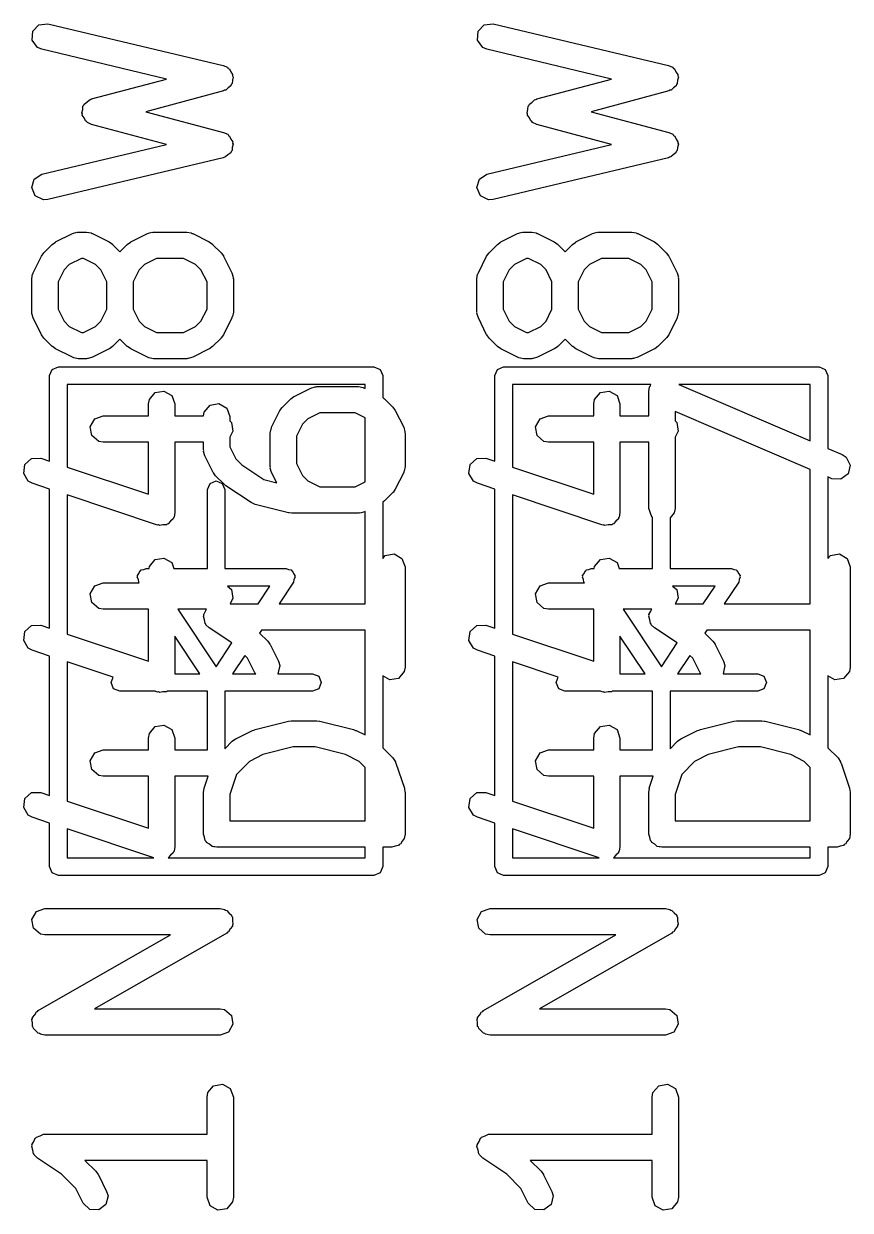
# Model space of a CAD drawing. Extents: x 43 to 269, y -130 to -26.
# Drawn here: x 153.59 to 158.3, y -89.34 to -82.57 of the extents above; entities that cross this region are included whole.
import ezdxf

# ---------------------------------------------------------------- set-up
doc = ezdxf.new("R2010")
doc.units = 0
doc.layers.add('BLACK', color=7, linetype='CONTINUOUS')

msp = doc.modelspace()

# ---------------------------------------------------------------- linework, layer by layer
at = {"layer": 'BLACK', "linetype": 'CONTINUOUS'}
for p, q in [((153.64, -82.6149), (153.675, -82.5776)), ((153.675, -82.5776), (153.726, -82.5717)), ((153.726, -82.5717), (154.726, -82.8098)), ((156.18, -82.6149), (156.215, -82.5776)), ((156.215, -82.5776), (156.266, -82.5717)), ((156.266, -82.5717), (157.266, -82.8098)), ((153.637, -82.6661), (153.64, -82.6149)), ((153.667, -82.7073), (153.637, -82.6661)), ((156.177, -82.6661), (156.18, -82.6149)), ((156.207, -82.7073), (156.177, -82.6661)), ((153.691, -82.7176), (153.667, -82.7073)), ((154.402, -82.8869), (153.691, -82.7176)), ((156.231, -82.7176), (156.207, -82.7073)), ((156.942, -82.8869), (156.231, -82.7176)), ((154.726, -82.8098), (154.75, -82.8201)), ((157.266, -82.8098), (157.29, -82.8201)), ((154.75, -82.8201), (154.755, -82.8265)), ((154.755, -82.8265), (154.762, -82.8298)), ((154.762, -82.8298), (154.769, -82.8465)), ((154.769, -82.8465), (154.78, -82.8613)), ((154.783, -82.8763), (154.779, -82.8941)), ((154.78, -82.8613), (154.78, -82.8692)), ((154.78, -82.8692), (154.783, -82.8763)), ((157.29, -82.8201), (157.295, -82.8265)), ((157.295, -82.8265), (157.302, -82.8298)), ((157.302, -82.8298), (157.309, -82.8465)), ((157.309, -82.8465), (157.32, -82.8613)), ((157.323, -82.8763), (157.319, -82.8941)), ((157.32, -82.8613), (157.32, -82.8692)), ((157.32, -82.8692), (157.323, -82.8763)), ((153.975, -83.0008), (154.402, -82.8869)), ((154.742, -82.9498), (154.734, -82.9507)), ((154.755, -82.9364), (154.742, -82.9498)), ((154.77, -82.9259), (154.755, -82.9364)), ((154.772, -82.9183), (154.77, -82.9259)), ((154.777, -82.9125), (154.772, -82.9183)), ((154.779, -82.8941), (154.777, -82.9125)), ((156.515, -83.0008), (156.942, -82.8869)), ((157.282, -82.9498), (157.274, -82.9507)), ((157.295, -82.9364), (157.282, -82.9498)), ((157.31, -82.9259), (157.295, -82.9364)), ((157.312, -82.9183), (157.31, -82.9259)), ((157.317, -82.9125), (157.312, -82.9183)), ((157.319, -82.8941), (157.317, -82.9125)), ((153.949, -83.019), (153.963, -83.0053)), ((153.963, -83.0053), (153.969, -83.0047)), ((153.969, -83.0047), (153.975, -83.0008)), ((154.728, -82.9552), (154.285, -83.0732)), ((154.734, -82.9507), (154.728, -82.9552)), ((156.489, -83.019), (156.503, -83.0053)), ((156.503, -83.0053), (156.509, -83.0047)), ((156.509, -83.0047), (156.515, -83.0008)), ((157.268, -82.9552), (156.825, -83.0732)), ((157.274, -82.9507), (157.268, -82.9552)), ((153.92, -83.0797), (153.925, -83.0609)), ((153.923, -83.0859), (153.92, -83.0797)), ((153.925, -83.0609), (153.926, -83.0416)), ((153.926, -83.0416), (153.931, -83.0368)), ((153.931, -83.0368), (153.933, -83.0301)), ((153.933, -83.0301), (153.949, -83.019)), ((154.285, -83.0732), (154.728, -83.1912)), ((156.46, -83.0797), (156.465, -83.0609)), ((156.463, -83.0859), (156.46, -83.0797)), ((156.465, -83.0609), (156.466, -83.0416)), ((156.466, -83.0416), (156.471, -83.0368)), ((156.471, -83.0368), (156.473, -83.0301)), ((156.473, -83.0301), (156.489, -83.019)), ((156.825, -83.0732), (157.268, -83.1912)), ((153.922, -83.0927), (153.923, -83.0859)), ((153.933, -83.1086), (153.922, -83.0927)), ((153.941, -83.1262), (153.933, -83.1086)), ((153.947, -83.1291), (153.941, -83.1262)), ((153.951, -83.1347), (153.947, -83.1291)), ((153.975, -83.1457), (153.951, -83.1347)), ((154.402, -83.2596), (153.975, -83.1457)), ((156.462, -83.0927), (156.463, -83.0859)), ((156.473, -83.1086), (156.462, -83.0927)), ((156.481, -83.1262), (156.473, -83.1086)), ((156.487, -83.1291), (156.481, -83.1262)), ((156.491, -83.1347), (156.487, -83.1291)), ((156.515, -83.1457), (156.491, -83.1347)), ((156.942, -83.2596), (156.515, -83.1457)), ((154.728, -83.1912), (154.752, -83.2022)), ((154.752, -83.2022), (154.756, -83.2087)), ((154.756, -83.2087), (154.763, -83.2122)), ((154.763, -83.2122), (154.77, -83.2291)), ((157.268, -83.1912), (157.292, -83.2022)), ((157.292, -83.2022), (157.296, -83.2087)), ((157.296, -83.2087), (157.303, -83.2122)), ((157.303, -83.2122), (157.31, -83.2291)), ((153.691, -83.4288), (154.402, -83.2596)), ((154.77, -83.2291), (154.781, -83.2442)), ((154.778, -83.2769), (154.777, -83.2953)), ((154.783, -83.2593), (154.778, -83.2769)), ((154.781, -83.2442), (154.78, -83.2521)), ((154.78, -83.2521), (154.783, -83.2593)), ((156.231, -83.4288), (156.942, -83.2596)), ((157.31, -83.2291), (157.321, -83.2442)), ((157.318, -83.2769), (157.317, -83.2953)), ((157.323, -83.2593), (157.318, -83.2769)), ((157.321, -83.2442), (157.32, -83.2521)), ((157.32, -83.2521), (157.323, -83.2593)), ((154.726, -83.3367), (153.726, -83.5748)), ((154.733, -83.3323), (154.726, -83.3367)), ((154.74, -83.3316), (154.733, -83.3323)), ((154.753, -83.3186), (154.74, -83.3316)), ((154.769, -83.3084), (154.753, -83.3186)), ((154.771, -83.3009), (154.769, -83.3084)), ((154.777, -83.2953), (154.771, -83.3009)), ((157.266, -83.3367), (156.266, -83.5748)), ((157.273, -83.3323), (157.266, -83.3367)), ((157.28, -83.3316), (157.273, -83.3323)), ((157.293, -83.3186), (157.28, -83.3316)), ((157.309, -83.3084), (157.293, -83.3186)), ((157.311, -83.3009), (157.309, -83.3084)), ((157.317, -83.2953), (157.311, -83.3009)), ((153.634, -83.5062), (153.648, -83.4571)), ((153.648, -83.4571), (153.691, -83.4288)), ((156.174, -83.5062), (156.188, -83.4571)), ((156.188, -83.4571), (156.231, -83.4288)), ((153.654, -83.5533), (153.634, -83.5062)), ((153.7, -83.5763), (153.654, -83.5533)), ((156.194, -83.5533), (156.174, -83.5062)), ((156.24, -83.5763), (156.194, -83.5533)), ((153.726, -83.5748), (153.7, -83.5763)), ((156.266, -83.5748), (156.24, -83.5763)), ((153.866, -83.7681), (153.891, -83.7606)), ((153.891, -83.7606), (153.895, -83.7617)), ((153.895, -83.7617), (153.899, -83.7601)), ((153.899, -83.7601), (153.947, -83.7601)), ((153.947, -83.7601), (153.972, -83.7647)), ((154.294, -83.7681), (154.319, -83.7606)), ((154.319, -83.7606), (154.323, -83.7617)), ((154.323, -83.7617), (154.328, -83.7601)), ((154.328, -83.7601), (154.518, -83.7601)), ((154.518, -83.7601), (154.544, -83.7647)), ((156.406, -83.7681), (156.431, -83.7606)), ((156.431, -83.7606), (156.435, -83.7617)), ((156.435, -83.7617), (156.439, -83.7601)), ((156.439, -83.7601), (156.487, -83.7601)), ((156.487, -83.7601), (156.512, -83.7647)), ((156.834, -83.7681), (156.859, -83.7606)), ((156.859, -83.7606), (156.863, -83.7617)), ((156.863, -83.7617), (156.868, -83.7601)), ((156.868, -83.7601), (157.058, -83.7601)), ((157.058, -83.7601), (157.084, -83.7647)), ((153.751, -83.8297), (153.769, -83.8169)), ((153.769, -83.8169), (153.77, -83.8157)), ((153.77, -83.8157), (153.866, -83.7681)), ((153.972, -83.7647), (153.976, -83.7675)), ((153.976, -83.7675), (153.98, -83.7681)), ((153.98, -83.7681), (154.075, -83.8157)), ((154.075, -83.8157), (154.094, -83.829)), ((154.094, -83.829), (154.095, -83.8297)), ((154.179, -83.8297), (154.198, -83.8169)), ((154.198, -83.8169), (154.199, -83.8157)), ((154.199, -83.8157), (154.294, -83.7681)), ((154.544, -83.7647), (154.547, -83.7675)), ((154.547, -83.7675), (154.552, -83.7681)), ((154.552, -83.7681), (154.647, -83.8157)), ((154.647, -83.8157), (154.665, -83.829)), ((154.665, -83.829), (154.666, -83.8297)), ((156.291, -83.8297), (156.309, -83.8169)), ((156.309, -83.8169), (156.31, -83.8157)), ((156.31, -83.8157), (156.406, -83.7681)), ((156.512, -83.7647), (156.516, -83.7675)), ((156.516, -83.7675), (156.52, -83.7681)), ((156.52, -83.7681), (156.615, -83.8157)), ((156.615, -83.8157), (156.634, -83.829)), ((156.634, -83.829), (156.635, -83.8297)), ((156.719, -83.8297), (156.738, -83.8169)), ((156.738, -83.8169), (156.739, -83.8157)), ((156.739, -83.8157), (156.834, -83.7681)), ((157.084, -83.7647), (157.087, -83.7675)), ((157.087, -83.7675), (157.092, -83.7681)), ((157.092, -83.7681), (157.187, -83.8157)), ((157.187, -83.8157), (157.205, -83.829)), ((157.205, -83.829), (157.206, -83.8297)), ((153.642, -83.9921), (153.689, -83.8968)), ((153.689, -83.8968), (153.703, -83.8788)), ((153.703, -83.8773), (153.751, -83.8297)), ((153.703, -83.8788), (153.703, -83.8773)), ((154.095, -83.8297), (154.137, -83.8719)), ((154.137, -83.8719), (154.179, -83.8297)), ((154.666, -83.8297), (154.714, -83.8773)), ((154.714, -83.8773), (154.727, -83.8957)), ((154.727, -83.8957), (154.728, -83.8968)), ((154.728, -83.8968), (154.776, -83.9921)), ((156.182, -83.9921), (156.229, -83.8968)), ((156.229, -83.8968), (156.243, -83.8788)), ((156.243, -83.8773), (156.291, -83.8297)), ((156.243, -83.8788), (156.243, -83.8773)), ((156.635, -83.8297), (156.677, -83.8719)), ((156.677, -83.8719), (156.719, -83.8297)), ((157.206, -83.8297), (157.254, -83.8773)), ((157.254, -83.8773), (157.267, -83.8957)), ((157.267, -83.8957), (157.268, -83.8968)), ((157.268, -83.8968), (157.316, -83.9921)), ((153.848, -83.9444), (153.818, -83.9748)), ((153.917, -83.9101), (153.848, -83.9444)), ((153.929, -83.9101), (153.917, -83.9101)), ((153.998, -83.9444), (153.929, -83.9101)), ((154.028, -83.9748), (153.998, -83.9444)), ((154.277, -83.9444), (154.246, -83.9748)), ((154.345, -83.9101), (154.277, -83.9444)), ((154.5, -83.9101), (154.345, -83.9101)), ((154.569, -83.9444), (154.5, -83.9101)), ((154.599, -83.9748), (154.569, -83.9444)), ((156.388, -83.9444), (156.358, -83.9748)), ((156.457, -83.9101), (156.388, -83.9444)), ((156.469, -83.9101), (156.457, -83.9101)), ((156.538, -83.9444), (156.469, -83.9101)), ((156.568, -83.9748), (156.538, -83.9444)), ((156.817, -83.9444), (156.786, -83.9748)), ((156.885, -83.9101), (156.817, -83.9444)), ((157.04, -83.9101), (156.885, -83.9101)), ((157.109, -83.9444), (157.04, -83.9101)), ((157.139, -83.9748), (157.109, -83.9444)), ((153.634, -84.0256), (153.638, -84)), ((153.634, -84.2161), (153.634, -84.0256)), ((153.638, -84), (153.641, -83.9965)), ((153.641, -83.9965), (153.642, -83.9921)), ((153.818, -83.9748), (153.784, -84.0433)), ((154.062, -84.0433), (154.028, -83.9748)), ((154.246, -83.9748), (154.212, -84.0433)), ((154.634, -84.0433), (154.599, -83.9748)), ((154.776, -83.9921), (154.783, -84.017)), ((154.783, -84.017), (154.782, -84.0214)), ((154.782, -84.0214), (154.784, -84.0256)), ((154.784, -84.0256), (154.784, -84.2161)), ((156.174, -84.0256), (156.178, -84)), ((156.174, -84.2161), (156.174, -84.0256)), ((156.178, -84), (156.181, -83.9965)), ((156.181, -83.9965), (156.182, -83.9921)), ((156.358, -83.9748), (156.324, -84.0433)), ((156.602, -84.0433), (156.568, -83.9748)), ((156.786, -83.9748), (156.752, -84.0433)), ((157.174, -84.0433), (157.139, -83.9748)), ((157.316, -83.9921), (157.323, -84.017)), ((157.323, -84.017), (157.322, -84.0214)), ((157.322, -84.0214), (157.324, -84.0256)), ((157.324, -84.0256), (157.324, -84.2161)), ((153.784, -84.0433), (153.784, -84.1984)), ((154.062, -84.1984), (154.062, -84.0433)), ((154.212, -84.0433), (154.212, -84.1984)), ((154.634, -84.1984), (154.634, -84.0433)), ((156.324, -84.0433), (156.324, -84.1984)), ((156.602, -84.1984), (156.602, -84.0433)), ((156.752, -84.0433), (156.752, -84.1984)), ((157.174, -84.1984), (157.174, -84.0433)), ((153.635, -84.2203), (153.634, -84.2161)), ((153.634, -84.2247), (153.635, -84.2203)), ((153.642, -84.2496), (153.634, -84.2247)), ((153.784, -84.1984), (153.818, -84.2669)), ((154.028, -84.2669), (154.062, -84.1984)), ((154.212, -84.1984), (154.246, -84.2669)), ((154.599, -84.2669), (154.634, -84.1984)), ((154.784, -84.2161), (154.779, -84.2417)), ((156.175, -84.2203), (156.174, -84.2161)), ((156.174, -84.2247), (156.175, -84.2203)), ((156.182, -84.2496), (156.174, -84.2247)), ((156.324, -84.1984), (156.358, -84.2669)), ((156.568, -84.2669), (156.602, -84.1984)), ((156.752, -84.1984), (156.786, -84.2669)), ((157.139, -84.2669), (157.174, -84.1984)), ((157.324, -84.2161), (157.319, -84.2417)), ((153.689, -84.3449), (153.642, -84.2496)), ((153.818, -84.2669), (153.848, -84.2973)), ((153.848, -84.2973), (153.917, -84.3316)), ((153.929, -84.3316), (153.998, -84.2973)), ((153.998, -84.2973), (154.028, -84.2669)), ((154.246, -84.2669), (154.277, -84.2973)), ((154.277, -84.2973), (154.345, -84.3316)), ((154.5, -84.3316), (154.569, -84.2973)), ((154.569, -84.2973), (154.599, -84.2669)), ((154.776, -84.2496), (154.728, -84.3449)), ((154.779, -84.2417), (154.776, -84.2452)), ((154.776, -84.2452), (154.776, -84.2496)), ((156.229, -84.3449), (156.182, -84.2496)), ((156.358, -84.2669), (156.388, -84.2973)), ((156.388, -84.2973), (156.457, -84.3316)), ((156.469, -84.3316), (156.538, -84.2973)), ((156.538, -84.2973), (156.568, -84.2669)), ((156.786, -84.2669), (156.817, -84.2973)), ((156.817, -84.2973), (156.885, -84.3316)), ((157.04, -84.3316), (157.109, -84.2973)), ((157.109, -84.2973), (157.139, -84.2669)), ((157.316, -84.2496), (157.268, -84.3449)), ((157.319, -84.2417), (157.316, -84.2452)), ((157.316, -84.2452), (157.316, -84.2496)), ((153.69, -84.346), (153.689, -84.3449)), ((153.703, -84.3644), (153.69, -84.346)), ((153.751, -84.412), (153.703, -84.3644)), ((153.917, -84.3316), (153.929, -84.3316)), ((154.137, -84.3698), (154.095, -84.412)), ((154.179, -84.412), (154.137, -84.3698)), ((154.345, -84.3316), (154.5, -84.3316)), ((154.714, -84.3644), (154.666, -84.412)), ((154.715, -84.3629), (154.714, -84.3644)), ((154.728, -84.3449), (154.715, -84.3629)), ((156.23, -84.346), (156.229, -84.3449)), ((156.243, -84.3644), (156.23, -84.346)), ((156.291, -84.412), (156.243, -84.3644)), ((156.457, -84.3316), (156.469, -84.3316)), ((156.677, -84.3698), (156.635, -84.412)), ((156.719, -84.412), (156.677, -84.3698)), ((156.885, -84.3316), (157.04, -84.3316)), ((157.254, -84.3644), (157.206, -84.412)), ((157.255, -84.3629), (157.254, -84.3644)), ((157.268, -84.3449), (157.255, -84.3629)), ((153.752, -84.4127), (153.751, -84.412)), ((153.77, -84.426), (153.752, -84.4127)), ((153.866, -84.4737), (153.77, -84.426)), ((154.075, -84.426), (153.98, -84.4737)), ((154.077, -84.4248), (154.075, -84.426)), ((154.095, -84.412), (154.077, -84.4248)), ((154.181, -84.4127), (154.179, -84.412)), ((154.199, -84.426), (154.181, -84.4127)), ((154.294, -84.4737), (154.199, -84.426)), ((154.647, -84.426), (154.552, -84.4737)), ((154.648, -84.4248), (154.647, -84.426)), ((154.666, -84.412), (154.648, -84.4248)), ((156.292, -84.4127), (156.291, -84.412)), ((156.31, -84.426), (156.292, -84.4127)), ((156.406, -84.4737), (156.31, -84.426)), ((156.615, -84.426), (156.52, -84.4737)), ((156.617, -84.4248), (156.615, -84.426)), ((156.635, -84.412), (156.617, -84.4248)), ((156.721, -84.4127), (156.719, -84.412)), ((156.739, -84.426), (156.721, -84.4127)), ((156.834, -84.4737), (156.739, -84.426)), ((157.187, -84.426), (157.092, -84.4737)), ((157.188, -84.4248), (157.187, -84.426)), ((157.206, -84.412), (157.188, -84.4248)), ((153.87, -84.4742), (153.866, -84.4737)), ((153.873, -84.477), (153.87, -84.4742)), ((153.899, -84.4816), (153.873, -84.477)), ((153.947, -84.4816), (153.899, -84.4816)), ((153.951, -84.48), (153.947, -84.4816)), ((153.955, -84.4811), (153.951, -84.48)), ((153.98, -84.4737), (153.955, -84.4811)), ((154.299, -84.4742), (154.294, -84.4737)), ((154.302, -84.477), (154.299, -84.4742)), ((154.328, -84.4816), (154.302, -84.477)), ((154.518, -84.4816), (154.328, -84.4816)), ((154.522, -84.48), (154.518, -84.4816)), ((154.527, -84.4811), (154.522, -84.48)), ((154.552, -84.4737), (154.527, -84.4811)), ((156.41, -84.4742), (156.406, -84.4737)), ((156.413, -84.477), (156.41, -84.4742)), ((156.439, -84.4816), (156.413, -84.477)), ((156.487, -84.4816), (156.439, -84.4816)), ((156.491, -84.48), (156.487, -84.4816)), ((156.495, -84.4811), (156.491, -84.48)), ((156.52, -84.4737), (156.495, -84.4811)), ((156.839, -84.4742), (156.834, -84.4737)), ((156.842, -84.477), (156.839, -84.4742)), ((156.868, -84.4816), (156.842, -84.477)), ((157.058, -84.4816), (156.868, -84.4816)), ((157.062, -84.48), (157.058, -84.4816)), ((157.067, -84.4811), (157.062, -84.48)), ((157.092, -84.4737), (157.067, -84.4811)), ((153.736, -84.578), (153.751, -84.5426)), ((153.751, -84.5426), (153.786, -84.528)), ((153.786, -84.528), (155.586, -84.528)), ((155.586, -84.528), (155.621, -84.5426)), ((155.621, -84.5426), (155.636, -84.578)), ((156.276, -84.578), (156.291, -84.5426)), ((156.291, -84.5426), (156.326, -84.528)), ((156.326, -84.528), (158.126, -84.528)), ((158.126, -84.528), (158.161, -84.5426)), ((158.161, -84.5426), (158.176, -84.578)), ((153.736, -85.0668), (153.736, -84.578)), ((153.836, -84.628), (153.836, -85.1001)), ((155.536, -84.628), (153.836, -84.628)), ((155.256, -84.6426), (155.26, -84.6411)), ((155.26, -84.6411), (155.498, -84.6411)), ((155.498, -84.6411), (155.524, -84.6456)), ((155.536, -84.6512), (155.536, -84.628)), ((155.636, -84.578), (155.636, -84.7034)), ((156.276, -85.0668), (156.276, -84.578)), ((156.376, -84.628), (156.376, -85.1001)), ((157.166, -84.628), (156.376, -84.628)), ((157.158, -84.6428), (157.164, -84.636)), ((157.164, -84.636), (157.166, -84.628)), ((157.325, -84.628), (158.076, -84.95)), ((158.076, -84.628), (157.325, -84.628)), ((158.076, -84.95), (158.076, -84.628)), ((158.176, -84.578), (158.176, -84.9929)), ((154.305, -84.7143), (154.338, -84.675)), ((154.338, -84.675), (154.388, -84.666)), ((154.388, -84.666), (154.433, -84.6917)), ((154.433, -84.6917), (154.45, -84.7399)), ((155.112, -84.7107), (155.13, -84.6978)), ((155.13, -84.6978), (155.131, -84.6966)), ((155.131, -84.6966), (155.227, -84.649)), ((155.227, -84.649), (155.251, -84.6416)), ((155.251, -84.6416), (155.256, -84.6426)), ((155.524, -84.6456), (155.527, -84.6485)), ((155.527, -84.6485), (155.532, -84.649)), ((155.532, -84.649), (155.536, -84.6512)), ((155.636, -84.7034), (155.645, -84.71)), ((156.845, -84.7143), (156.878, -84.675)), ((156.878, -84.675), (156.928, -84.666)), ((156.928, -84.666), (156.973, -84.6917)), ((156.973, -84.6917), (156.99, -84.7399)), ((157.154, -84.6685), (157.158, -84.6428)), ((157.154, -84.8078), (157.154, -84.6685)), ((154.3, -84.7399), (154.305, -84.7143)), ((154.3, -84.8078), (154.3, -84.7399)), ((154.45, -84.7399), (154.45, -84.8078)), ((154.618, -84.7857), (154.651, -84.7464)), ((154.651, -84.7464), (154.702, -84.7375)), ((154.702, -84.7375), (154.746, -84.7631)), ((154.746, -84.7631), (154.764, -84.8113)), ((155.05, -84.7778), (155.063, -84.7598)), ((155.063, -84.7598), (155.064, -84.7583)), ((155.064, -84.7583), (155.112, -84.7107)), ((155.645, -84.71), (155.646, -84.7107)), ((155.646, -84.7107), (155.694, -84.7583)), ((155.694, -84.7583), (155.707, -84.7767)), ((155.707, -84.7767), (155.708, -84.7778)), ((156.84, -84.7399), (156.845, -84.7143)), ((156.84, -84.8078), (156.84, -84.7399)), ((156.99, -84.7399), (156.99, -84.8078)), ((153.968, -84.8697), (153.994, -84.8253)), ((153.994, -84.8253), (154.042, -84.8078)), ((154.042, -84.8078), (154.3, -84.8078)), ((154.45, -84.8078), (154.614, -84.8078)), ((154.614, -84.8078), (154.618, -84.7857)), ((154.764, -84.8113), (154.764, -84.8369)), ((154.764, -84.8369), (154.774, -84.8453)), ((155.002, -84.873), (155.05, -84.7778)), ((155.209, -84.8254), (155.179, -84.8558)), ((155.278, -84.7911), (155.209, -84.8254)), ((155.48, -84.7911), (155.278, -84.7911)), ((155.536, -84.8189), (155.48, -84.7911)), ((155.536, -85.1847), (155.536, -84.8189)), ((155.708, -84.7778), (155.756, -84.873)), ((156.508, -84.8697), (156.534, -84.8253)), ((156.534, -84.8253), (156.582, -84.8078)), ((156.582, -84.8078), (156.84, -84.8078)), ((156.99, -84.8078), (157.154, -84.8078)), ((158.076, -85.1132), (157.304, -84.7822)), ((157.304, -84.7822), (157.304, -84.8369)), ((157.304, -84.8369), (157.314, -84.8453)), ((153.977, -84.9203), (153.968, -84.8697)), ((154.782, -84.8958), (154.764, -84.9285)), ((154.774, -84.8453), (154.782, -84.8958)), ((154.995, -84.9066), (154.999, -84.8809)), ((154.995, -85.097), (154.995, -84.9066)), ((154.999, -84.8809), (155.002, -84.8775)), ((155.002, -84.8775), (155.002, -84.873)), ((155.179, -84.8558), (155.145, -84.9243)), ((155.756, -84.873), (155.763, -84.898)), ((155.763, -84.898), (155.762, -84.9024)), ((155.762, -84.9024), (155.764, -84.9066)), ((155.764, -84.9066), (155.764, -85.097)), ((156.517, -84.9203), (156.508, -84.8697)), ((157.322, -84.8958), (157.304, -84.9285)), ((157.314, -84.8453), (157.322, -84.8958)), ((154.016, -84.9532), (153.977, -84.9203)), ((154.042, -84.9578), (154.016, -84.9532)), ((154.3, -84.9578), (154.042, -84.9578)), ((154.3, -85.2549), (154.3, -84.9578)), ((154.45, -84.9578), (154.45, -85.359)), ((154.614, -84.9578), (154.45, -84.9578)), ((154.614, -85.0018), (154.614, -84.9578)), ((154.764, -84.9285), (154.764, -84.9841)), ((155.145, -84.9243), (155.145, -85.0793)), ((156.556, -84.9532), (156.517, -84.9203)), ((156.582, -84.9578), (156.556, -84.9532)), ((156.84, -84.9578), (156.582, -84.9578)), ((156.84, -85.2549), (156.84, -84.9578)), ((156.99, -84.9578), (156.99, -85.359)), ((157.154, -84.9578), (156.99, -84.9578)), ((157.154, -85.3351), (157.154, -84.9578)), ((157.304, -84.9285), (157.304, -85.3351)), ((154.615, -85.006), (154.614, -85.0018)), ((154.614, -85.0104), (154.615, -85.006)), ((154.622, -85.0353), (154.614, -85.0104)), ((154.669, -85.1306), (154.622, -85.0353)), ((154.764, -84.9841), (154.798, -85.0526)), ((158.176, -84.9929), (158.258, -85.0281)), ((158.258, -85.0281), (158.28, -85.0424)), ((158.28, -85.0424), (158.303, -85.0882)), ((153.588, -85.1359), (153.595, -85.0851)), ((153.595, -85.0851), (153.633, -85.0511)), ((153.633, -85.0511), (153.685, -85.0497)), ((153.685, -85.0497), (153.736, -85.0668)), ((153.836, -85.1001), (154.3, -85.2549)), ((154.798, -85.0526), (154.832, -85.0864)), ((154.832, -85.0864), (154.958, -85.1703)), ((154.996, -85.1013), (154.995, -85.097)), ((154.995, -85.1056), (154.996, -85.1013)), ((155.002, -85.1306), (154.995, -85.1056)), ((155.145, -85.0793), (155.179, -85.1479)), ((155.764, -85.097), (155.759, -85.1227)), ((156.128, -85.1359), (156.135, -85.0851)), ((156.135, -85.0851), (156.173, -85.0511)), ((156.173, -85.0511), (156.225, -85.0497)), ((156.225, -85.0497), (156.276, -85.0668)), ((156.376, -85.1001), (156.84, -85.2549)), ((158.076, -85.8792), (158.076, -85.1132)), ((158.303, -85.0882), (158.291, -85.1381)), ((153.614, -85.1796), (153.588, -85.1359)), ((153.637, -85.192), (153.614, -85.1796)), ((154.651, -85.1926), (154.686, -85.178)), ((154.67, -85.1317), (154.669, -85.1306)), ((154.683, -85.1501), (154.67, -85.1317)), ((154.731, -85.1977), (154.683, -85.1501)), ((154.686, -85.178), (154.721, -85.1926)), ((154.958, -85.1703), (155.032, -85.1888)), ((155.032, -85.1888), (155.002, -85.1306)), ((155.179, -85.1479), (155.209, -85.1783)), ((155.209, -85.1783), (155.278, -85.2125)), ((155.756, -85.1306), (155.708, -85.2258)), ((155.759, -85.1227), (155.756, -85.1261)), ((155.756, -85.1261), (155.756, -85.1306)), ((156.154, -85.1796), (156.128, -85.1359)), ((156.177, -85.192), (156.154, -85.1796)), ((158.199, -85.166), (158.176, -85.1561)), ((158.176, -85.1561), (158.176, -85.6215)), ((158.25, -85.1688), (158.199, -85.166)), ((158.291, -85.1381), (158.25, -85.1688)), ((153.736, -85.2249), (153.637, -85.192)), ((153.736, -86.0192), (153.736, -85.2249)), ((154.636, -85.228), (154.651, -85.1926)), ((154.636, -85.678), (154.636, -85.228)), ((154.721, -85.1926), (154.736, -85.228)), ((154.734, -85.1992), (154.731, -85.1977)), ((154.742, -85.2071), (154.734, -85.1992)), ((154.736, -85.228), (154.736, -85.678)), ((154.885, -85.3023), (154.742, -85.2071)), ((155.278, -85.2125), (155.48, -85.2125)), ((155.48, -85.2125), (155.536, -85.1847)), ((155.694, -85.2453), (155.646, -85.2929)), ((155.695, -85.2438), (155.694, -85.2453)), ((155.708, -85.2258), (155.695, -85.2438)), ((156.276, -85.2249), (156.177, -85.192)), ((156.276, -86.0192), (156.276, -85.2249)), ((154.352, -85.4301), (153.836, -85.2582)), ((153.836, -85.2582), (153.836, -86.0525)), ((154.886, -85.3024), (154.885, -85.3023)), ((154.909, -85.3127), (154.886, -85.3024)), ((155.099, -85.3603), (154.909, -85.3127)), ((155.646, -85.2929), (155.636, -85.3002)), ((155.636, -85.3002), (155.636, -85.6215)), ((156.892, -85.4301), (156.376, -85.2582)), ((156.376, -85.2582), (156.376, -86.0525)), ((154.446, -85.3846), (154.442, -85.389)), ((154.45, -85.359), (154.446, -85.3846)), ((155.102, -85.3599), (155.099, -85.3603)), ((155.117, -85.3625), (155.102, -85.3599)), ((155.498, -85.3625), (155.117, -85.3625)), ((155.502, -85.361), (155.498, -85.3625)), ((155.507, -85.362), (155.502, -85.361)), ((155.532, -85.3546), (155.507, -85.362)), ((155.536, -85.3524), (155.532, -85.3546)), ((155.536, -85.8792), (155.536, -85.3524)), ((156.986, -85.3846), (156.982, -85.389)), ((156.99, -85.359), (156.986, -85.3846)), ((157.171, -85.3834), (157.154, -85.3351)), ((157.176, -85.3861), (157.171, -85.3834)), ((157.299, -85.3608), (157.276, -85.3883)), ((157.304, -85.3351), (157.299, -85.3608)), ((154.357, -85.4299), (154.352, -85.4301)), ((154.362, -85.4328), (154.357, -85.4299)), ((154.382, -85.4293), (154.362, -85.4328)), ((154.403, -85.4287), (154.382, -85.4293)), ((154.407, -85.4249), (154.403, -85.4287)), ((154.413, -85.4239), (154.407, -85.4249)), ((154.426, -85.4082), (154.413, -85.4239)), ((154.441, -85.3947), (154.426, -85.4082)), ((154.442, -85.389), (154.441, -85.3947)), ((156.897, -85.4299), (156.892, -85.4301)), ((156.902, -85.4328), (156.897, -85.4299)), ((156.922, -85.4293), (156.902, -85.4328)), ((156.943, -85.4287), (156.922, -85.4293)), ((156.947, -85.4249), (156.943, -85.4287)), ((156.953, -85.4239), (156.947, -85.4249)), ((156.966, -85.4082), (156.953, -85.4239)), ((156.981, -85.3947), (156.966, -85.4082)), ((156.982, -85.389), (156.981, -85.3947)), ((157.176, -85.678), (157.176, -85.3861)), ((157.276, -85.3883), (157.276, -85.678)), ((154.305, -85.6666), (154.338, -85.6273)), ((154.338, -85.6273), (154.388, -85.6184)), ((154.388, -85.6184), (154.433, -85.6441)), ((154.433, -85.6441), (154.445, -85.678)), ((155.636, -85.6215), (155.651, -85.6035)), ((155.651, -85.6035), (155.702, -85.5946)), ((155.702, -85.5946), (155.746, -85.6203)), ((155.746, -85.6203), (155.764, -85.6685)), ((156.845, -85.6666), (156.878, -85.6273)), ((156.878, -85.6273), (156.928, -85.6184)), ((156.928, -85.6184), (156.973, -85.6441)), ((156.973, -85.6441), (156.985, -85.678)), ((158.176, -85.6215), (158.191, -85.6035)), ((158.191, -85.6035), (158.242, -85.5946)), ((158.242, -85.5946), (158.286, -85.6203)), ((158.286, -85.6203), (158.304, -85.6685)), ((154.236, -85.728), (154.238, -85.7232)), ((154.237, -85.7182), (154.245, -85.7061)), ((154.238, -85.7232), (154.237, -85.7182)), ((154.245, -85.7061), (154.251, -85.6926)), ((154.251, -85.6926), (154.255, -85.6907)), ((154.255, -85.6907), (154.258, -85.6864)), ((154.258, -85.6864), (154.273, -85.6836)), ((154.273, -85.6836), (154.286, -85.678)), ((154.286, -85.678), (154.303, -85.678)), ((154.303, -85.678), (154.305, -85.6666)), ((154.445, -85.678), (154.636, -85.678)), ((154.736, -85.678), (155.086, -85.678)), ((155.086, -85.678), (155.099, -85.6836)), ((155.099, -85.6836), (155.114, -85.6864)), ((155.114, -85.6864), (155.117, -85.6907)), ((155.117, -85.6907), (155.121, -85.6926)), ((155.121, -85.6926), (155.127, -85.7061)), ((155.127, -85.7061), (155.135, -85.7182)), ((155.135, -85.7182), (155.134, -85.7232)), ((155.134, -85.7232), (155.136, -85.728)), ((155.764, -85.6685), (155.764, -86.2399)), ((156.776, -85.728), (156.778, -85.7232)), ((156.777, -85.7182), (156.785, -85.7061)), ((156.778, -85.7232), (156.777, -85.7182)), ((156.785, -85.7061), (156.791, -85.6926)), ((156.791, -85.6926), (156.795, -85.6907)), ((156.795, -85.6907), (156.798, -85.6864)), ((156.798, -85.6864), (156.813, -85.6836)), ((156.813, -85.6836), (156.826, -85.678)), ((156.826, -85.678), (156.843, -85.678)), ((156.843, -85.678), (156.845, -85.6666)), ((156.985, -85.678), (157.176, -85.678)), ((157.276, -85.678), (157.626, -85.678)), ((157.626, -85.678), (157.639, -85.6836)), ((157.639, -85.6836), (157.654, -85.6864)), ((157.654, -85.6864), (157.657, -85.6907)), ((157.657, -85.6907), (157.661, -85.6926)), ((157.661, -85.6926), (157.667, -85.7061)), ((157.667, -85.7061), (157.675, -85.7182)), ((157.675, -85.7182), (157.674, -85.7232)), ((157.674, -85.7232), (157.676, -85.728)), ((158.304, -85.6685), (158.304, -86.2399)), ((153.968, -85.8221), (153.994, -85.7777)), ((153.994, -85.7777), (154.042, -85.7601)), ((154.042, -85.7601), (154.247, -85.7601)), ((154.242, -85.7414), (154.236, -85.728)), ((154.244, -85.7557), (154.242, -85.7414)), ((154.247, -85.7601), (154.244, -85.7557)), ((154.75, -85.778), (154.774, -85.7976)), ((154.993, -85.778), (154.75, -85.778)), ((154.925, -85.8792), (154.993, -85.778)), ((155.128, -85.7557), (155.045, -85.8792)), ((155.13, -85.7415), (155.128, -85.7557)), ((155.136, -85.728), (155.13, -85.7415)), ((156.508, -85.8221), (156.534, -85.7777)), ((156.534, -85.7777), (156.582, -85.7601)), ((156.582, -85.7601), (156.787, -85.7601)), ((156.782, -85.7414), (156.776, -85.728)), ((156.784, -85.7557), (156.782, -85.7414)), ((156.787, -85.7601), (156.784, -85.7557)), ((157.29, -85.778), (157.314, -85.7976)), ((157.533, -85.778), (157.29, -85.778)), ((157.465, -85.8792), (157.533, -85.778)), ((157.668, -85.7557), (157.585, -85.8792)), ((157.67, -85.7415), (157.668, -85.7557)), ((157.676, -85.728), (157.67, -85.7415)), ((153.977, -85.8726), (153.968, -85.8221)), ((154.782, -85.8482), (154.765, -85.8792)), ((154.774, -85.7976), (154.782, -85.8482)), ((156.517, -85.8726), (156.508, -85.8221)), ((157.322, -85.8482), (157.305, -85.8792)), ((157.314, -85.7976), (157.322, -85.8482)), ((154.016, -85.9056), (153.977, -85.8726)), ((154.042, -85.9101), (154.016, -85.9056)), ((154.3, -85.9101), (154.042, -85.9101)), ((154.3, -86.2073), (154.3, -85.9101)), ((154.468, -85.9101), (154.686, -86.2379)), ((154.631, -85.9101), (154.468, -85.9101)), ((154.615, -85.9412), (154.626, -85.9223)), ((154.626, -85.9223), (154.631, -85.9101)), ((154.765, -85.8792), (154.925, -85.8792)), ((155.045, -85.8792), (155.536, -85.8792)), ((156.556, -85.9056), (156.517, -85.8726)), ((156.582, -85.9101), (156.556, -85.9056)), ((156.84, -85.9101), (156.582, -85.9101)), ((156.84, -86.2073), (156.84, -85.9101)), ((157.008, -85.9101), (157.226, -86.2379)), ((157.171, -85.9101), (157.008, -85.9101)), ((157.155, -85.9412), (157.166, -85.9223)), ((157.166, -85.9223), (157.171, -85.9101)), ((157.305, -85.8792), (157.465, -85.8792)), ((157.585, -85.8792), (158.076, -85.8792)), ((154.614, -85.9494), (154.616, -85.9454)), ((154.62, -85.9703), (154.614, -85.9494)), ((154.616, -85.9454), (154.615, -85.9412)), ((154.624, -85.9917), (154.62, -85.9703)), ((154.627, -85.9945), (154.624, -85.9917)), ((154.628, -85.9986), (154.627, -85.9945)), ((157.154, -85.9494), (157.156, -85.9454)), ((157.16, -85.9703), (157.154, -85.9494)), ((157.156, -85.9454), (157.155, -85.9412)), ((157.164, -85.9917), (157.16, -85.9703)), ((157.167, -85.9945), (157.164, -85.9917)), ((157.168, -85.9986), (157.167, -85.9945)), ((153.588, -86.0883), (153.595, -86.0375)), ((153.595, -86.0375), (153.633, -86.0035)), ((153.633, -86.0035), (153.685, -86.0021)), ((153.685, -86.0021), (153.736, -86.0192)), ((153.836, -86.0525), (154.3, -86.2073)), ((154.647, -86.0166), (154.628, -85.9986)), ((154.776, -86.1027), (154.647, -86.0166)), ((154.945, -86.0292), (154.934, -86.046)), ((154.934, -86.046), (154.98, -86.0916)), ((155.536, -86.0292), (154.945, -86.0292)), ((155.536, -86.6274), (155.536, -86.0292)), ((156.128, -86.0883), (156.135, -86.0375)), ((156.135, -86.0375), (156.173, -86.0035)), ((156.173, -86.0035), (156.225, -86.0021)), ((156.225, -86.0021), (156.276, -86.0192)), ((156.376, -86.0525), (156.84, -86.2073)), ((157.187, -86.0166), (157.168, -85.9986)), ((157.316, -86.1027), (157.187, -86.0166)), ((157.485, -86.0292), (157.474, -86.046)), ((157.474, -86.046), (157.52, -86.0916)), ((158.076, -86.0292), (157.485, -86.0292)), ((158.076, -86.6274), (158.076, -86.0292)), ((153.614, -86.132), (153.588, -86.0883)), ((154.593, -86.278), (154.45, -86.0646)), ((154.45, -86.0646), (154.45, -86.278)), ((154.686, -86.2379), (154.776, -86.1027)), ((154.98, -86.0916), (154.993, -86.11)), ((154.993, -86.11), (154.994, -86.1111)), ((154.994, -86.1111), (155.041, -86.2064)), ((156.154, -86.132), (156.128, -86.0883)), ((157.133, -86.278), (156.99, -86.0646)), ((156.99, -86.0646), (156.99, -86.278)), ((157.226, -86.2379), (157.316, -86.1027)), ((157.52, -86.0916), (157.533, -86.11)), ((157.533, -86.11), (157.534, -86.1111)), ((157.534, -86.1111), (157.581, -86.2064)), ((153.637, -86.1444), (153.614, -86.132)), ((153.736, -86.1773), (153.637, -86.1444)), ((153.736, -86.9716), (153.736, -86.1773)), ((154.849, -86.1733), (154.779, -86.278)), ((154.865, -86.1891), (154.849, -86.1733)), ((154.907, -86.2734), (154.865, -86.1891)), ((156.177, -86.1444), (156.154, -86.132)), ((156.276, -86.1773), (156.177, -86.1444)), ((156.276, -86.9716), (156.276, -86.1773)), ((157.389, -86.1733), (157.319, -86.278)), ((157.405, -86.1891), (157.389, -86.1733)), ((157.447, -86.2734), (157.405, -86.1891)), ((154.098, -86.2981), (153.836, -86.2106)), ((153.836, -86.2106), (153.836, -87.0049)), ((155.049, -86.2313), (155.038, -86.278)), ((155.041, -86.2064), (155.049, -86.2313)), ((155.764, -86.2399), (155.759, -86.2656)), ((156.638, -86.2981), (156.376, -86.2106)), ((156.376, -86.2106), (156.376, -87.0049)), ((157.589, -86.2313), (157.578, -86.278)), ((157.581, -86.2064), (157.589, -86.2313)), ((158.304, -86.2399), (158.299, -86.2656)), ((154.086, -86.328), (154.098, -86.2981)), ((154.101, -86.3634), (154.086, -86.328)), ((154.45, -86.278), (154.593, -86.278)), ((154.779, -86.278), (154.912, -86.278)), ((154.912, -86.278), (154.907, -86.2734)), ((155.038, -86.278), (155.236, -86.278)), ((155.236, -86.278), (155.271, -86.2926)), ((155.271, -86.2926), (155.286, -86.328)), ((155.286, -86.328), (155.271, -86.3634)), ((155.676, -86.3138), (155.636, -86.2909)), ((155.636, -86.2909), (155.636, -86.7003)), ((155.726, -86.3049), (155.676, -86.3138)), ((155.759, -86.2656), (155.726, -86.3049)), ((156.626, -86.328), (156.638, -86.2981)), ((156.641, -86.3634), (156.626, -86.328)), ((156.99, -86.278), (157.133, -86.278)), ((157.319, -86.278), (157.452, -86.278)), ((157.452, -86.278), (157.447, -86.2734)), ((157.578, -86.278), (157.776, -86.278)), ((157.776, -86.278), (157.811, -86.2926)), ((157.811, -86.2926), (157.826, -86.328)), ((157.826, -86.328), (157.811, -86.3634)), ((158.216, -86.3138), (158.176, -86.2909)), ((158.176, -86.2909), (158.176, -86.7003)), ((158.266, -86.3049), (158.216, -86.3138)), ((158.299, -86.2656), (158.266, -86.3049)), ((154.136, -86.378), (154.101, -86.3634)), ((154.338, -86.378), (154.136, -86.378)), ((154.352, -86.3825), (154.338, -86.378)), ((154.357, -86.3823), (154.352, -86.3825)), ((154.362, -86.3852), (154.357, -86.3823)), ((154.382, -86.3816), (154.362, -86.3852)), ((154.403, -86.3811), (154.382, -86.3816)), ((154.406, -86.378), (154.403, -86.3811)), ((154.636, -86.378), (154.406, -86.378)), ((154.636, -86.7125), (154.636, -86.378)), ((155.236, -86.378), (154.736, -86.378)), ((154.736, -86.378), (154.736, -86.7055)), ((155.271, -86.3634), (155.236, -86.378)), ((156.676, -86.378), (156.641, -86.3634)), ((156.878, -86.378), (156.676, -86.378)), ((156.892, -86.3825), (156.878, -86.378)), ((156.897, -86.3823), (156.892, -86.3825)), ((156.902, -86.3852), (156.897, -86.3823)), ((156.922, -86.3816), (156.902, -86.3852)), ((156.943, -86.3811), (156.922, -86.3816)), ((156.946, -86.378), (156.943, -86.3811)), ((157.176, -86.378), (156.946, -86.378)), ((157.176, -86.7125), (157.176, -86.378)), ((157.776, -86.378), (157.276, -86.378)), ((157.276, -86.378), (157.276, -86.7055)), ((157.811, -86.3634), (157.776, -86.378)), ((154.305, -86.619), (154.338, -86.5797)), ((154.338, -86.5797), (154.388, -86.5708)), ((154.388, -86.5708), (154.433, -86.5965)), ((154.433, -86.5965), (154.45, -86.6447)), ((154.798, -86.649), (154.893, -86.6014)), ((154.893, -86.6014), (154.906, -86.5977)), ((154.906, -86.5977), (154.909, -86.5957)), ((154.909, -86.5957), (155.099, -86.5481)), ((155.099, -86.5481), (155.114, -86.547)), ((155.114, -86.547), (155.117, -86.5459)), ((155.117, -86.5459), (155.26, -86.5459)), ((155.26, -86.5459), (155.275, -86.5485)), ((155.275, -86.5485), (155.278, -86.5481)), ((155.278, -86.5481), (155.469, -86.5957)), ((155.469, -86.5957), (155.481, -86.601)), ((155.481, -86.601), (155.484, -86.6014)), ((155.484, -86.6014), (155.536, -86.6274)), ((156.845, -86.619), (156.878, -86.5797)), ((156.878, -86.5797), (156.928, -86.5708)), ((156.928, -86.5708), (156.973, -86.5965)), ((156.973, -86.5965), (156.99, -86.6447)), ((157.338, -86.649), (157.433, -86.6014)), ((157.433, -86.6014), (157.446, -86.5977)), ((157.446, -86.5977), (157.449, -86.5957)), ((157.449, -86.5957), (157.639, -86.5481)), ((157.639, -86.5481), (157.654, -86.547)), ((157.654, -86.547), (157.657, -86.5459)), ((157.657, -86.5459), (157.8, -86.5459)), ((157.8, -86.5459), (157.815, -86.5485)), ((157.815, -86.5485), (157.818, -86.5481)), ((157.818, -86.5481), (158.009, -86.5957)), ((158.009, -86.5957), (158.021, -86.601)), ((158.021, -86.601), (158.024, -86.6014)), ((158.024, -86.6014), (158.076, -86.6274)), ((154.3, -86.6447), (154.305, -86.619)), ((154.3, -86.7125), (154.3, -86.6447)), ((154.45, -86.6447), (154.45, -86.7125)), ((154.736, -86.7055), (154.778, -86.6631)), ((154.778, -86.6631), (154.797, -86.6502)), ((154.797, -86.6502), (154.798, -86.649)), ((156.84, -86.6447), (156.845, -86.619)), ((156.84, -86.7125), (156.84, -86.6447)), ((156.99, -86.6447), (156.99, -86.7125)), ((157.276, -86.7055), (157.318, -86.6631)), ((157.318, -86.6631), (157.337, -86.6502)), ((157.337, -86.6502), (157.338, -86.649)), ((153.968, -86.7745), (153.994, -86.7301)), ((153.994, -86.7301), (154.042, -86.7125)), ((154.042, -86.7125), (154.3, -86.7125)), ((154.45, -86.7125), (154.636, -86.7125)), ((155.126, -86.6959), (154.953, -86.7392)), ((155.251, -86.6959), (155.126, -86.6959)), ((155.424, -86.7392), (155.251, -86.6959)), ((155.636, -86.7003), (155.694, -86.7583)), ((156.508, -86.7745), (156.534, -86.7301)), ((156.534, -86.7301), (156.582, -86.7125)), ((156.582, -86.7125), (156.84, -86.7125)), ((156.99, -86.7125), (157.176, -86.7125)), ((157.666, -86.6959), (157.493, -86.7392)), ((157.791, -86.6959), (157.666, -86.6959)), ((157.964, -86.7392), (157.791, -86.6959)), ((158.176, -86.7003), (158.234, -86.7583)), ((153.977, -86.825), (153.968, -86.7745)), ((154.876, -86.7777), (154.802, -86.8518)), ((154.953, -86.7392), (154.876, -86.7777)), ((155.501, -86.7777), (155.424, -86.7392)), ((155.536, -86.8124), (155.501, -86.7777)), ((155.694, -86.7583), (155.709, -86.7796)), ((155.709, -86.7796), (155.709, -86.7841)), ((155.709, -86.7841), (155.712, -86.7876)), ((155.712, -86.7876), (155.76, -86.9305)), ((156.517, -86.825), (156.508, -86.7745)), ((157.416, -86.7777), (157.342, -86.8518)), ((157.493, -86.7392), (157.416, -86.7777)), ((158.041, -86.7777), (157.964, -86.7392)), ((158.076, -86.8124), (158.041, -86.7777)), ((158.234, -86.7583), (158.249, -86.7796)), ((158.249, -86.7796), (158.249, -86.7841)), ((158.249, -86.7841), (158.252, -86.7876)), ((158.252, -86.7876), (158.3, -86.9305)), ((154.016, -86.858), (153.977, -86.825)), ((154.042, -86.8625), (154.016, -86.858)), ((154.3, -86.8625), (154.042, -86.8625)), ((154.3, -87.1597), (154.3, -86.8625)), ((154.45, -86.8625), (154.45, -87.2637)), ((154.64, -86.8625), (154.45, -86.8625)), ((154.617, -86.9305), (154.64, -86.8625)), ((154.802, -86.8518), (154.764, -86.9664)), ((155.536, -87.1173), (155.536, -86.8124)), ((156.556, -86.858), (156.517, -86.825)), ((156.582, -86.8625), (156.556, -86.858)), ((156.84, -86.8625), (156.582, -86.8625)), ((156.84, -87.1597), (156.84, -86.8625)), ((156.99, -86.8625), (156.99, -87.2637)), ((157.18, -86.8625), (156.99, -86.8625)), ((157.157, -86.9305), (157.18, -86.8625)), ((157.342, -86.8518), (157.304, -86.9664)), ((158.076, -87.1173), (158.076, -86.8124)), ((154.614, -86.9542), (154.618, -86.9321)), ((154.618, -86.9321), (154.617, -86.9305)), ((155.76, -86.9305), (155.763, -86.9527)), ((157.154, -86.9542), (157.158, -86.9321)), ((157.158, -86.9321), (157.157, -86.9305)), ((158.3, -86.9305), (158.303, -86.9527)), ((153.588, -87.0407), (153.595, -86.9899)), ((153.595, -86.9899), (153.633, -86.9559)), ((153.633, -86.9559), (153.685, -86.9545)), ((153.685, -86.9545), (153.736, -86.9716)), ((153.836, -87.0049), (154.3, -87.1597)), ((154.614, -87.1923), (154.614, -86.9542)), ((154.764, -86.9664), (154.764, -87.1173)), ((155.763, -86.9527), (155.764, -86.9542)), ((155.764, -86.9542), (155.764, -87.1923)), ((156.128, -87.0407), (156.135, -86.9899)), ((156.135, -86.9899), (156.173, -86.9559)), ((156.173, -86.9559), (156.225, -86.9545)), ((156.225, -86.9545), (156.276, -86.9716)), ((156.376, -87.0049), (156.84, -87.1597)), ((157.154, -87.1923), (157.154, -86.9542)), ((157.304, -86.9664), (157.304, -87.1173)), ((158.303, -86.9527), (158.304, -86.9542)), ((158.304, -86.9542), (158.304, -87.1923)), ((153.614, -87.0844), (153.588, -87.0407)), ((156.154, -87.0844), (156.128, -87.0407)), ((153.637, -87.0968), (153.614, -87.0844)), ((153.736, -87.1297), (153.637, -87.0968)), ((153.736, -87.378), (153.736, -87.1297)), ((154.764, -87.1173), (155.536, -87.1173)), ((156.177, -87.0968), (156.154, -87.0844)), ((156.276, -87.1297), (156.177, -87.0968)), ((156.276, -87.378), (156.276, -87.1297)), ((157.304, -87.1173), (158.076, -87.1173)), ((154.331, -87.328), (153.836, -87.163)), ((153.836, -87.163), (153.836, -87.328)), ((154.62, -87.2106), (154.614, -87.1923)), ((154.624, -87.2298), (154.62, -87.2106)), ((155.761, -87.2082), (155.759, -87.2179)), ((155.762, -87.2053), (155.761, -87.2082)), ((155.764, -87.1923), (155.762, -87.202)), ((155.762, -87.202), (155.762, -87.2053)), ((156.871, -87.328), (156.376, -87.163)), ((156.376, -87.163), (156.376, -87.328)), ((157.16, -87.2106), (157.154, -87.1923)), ((157.164, -87.2298), (157.16, -87.2106)), ((158.301, -87.2082), (158.299, -87.2179)), ((158.302, -87.2053), (158.301, -87.2082)), ((158.304, -87.1923), (158.302, -87.202)), ((158.302, -87.202), (158.302, -87.2053)), ((154.45, -87.2637), (154.446, -87.2894)), ((154.629, -87.2341), (154.624, -87.2298)), ((154.631, -87.2405), (154.629, -87.2341)), ((154.648, -87.2502), (154.631, -87.2405)), ((154.663, -87.2628), (154.648, -87.2502)), ((154.673, -87.2645), (154.663, -87.2628)), ((154.676, -87.2661), (154.673, -87.2645)), ((154.679, -87.2656), (154.676, -87.2661)), ((154.689, -87.2673), (154.679, -87.2656)), ((155.536, -87.2673), (154.689, -87.2673)), ((155.536, -87.328), (155.536, -87.2673)), ((155.689, -87.2673), (155.636, -87.2673)), ((155.636, -87.2673), (155.636, -87.378)), ((155.707, -87.2606), (155.689, -87.2673)), ((155.726, -87.2572), (155.707, -87.2606)), ((155.73, -87.2521), (155.726, -87.2572)), ((155.737, -87.2497), (155.73, -87.2521)), ((155.747, -87.2329), (155.737, -87.2497)), ((155.759, -87.2179), (155.747, -87.2329)), ((156.99, -87.2637), (156.986, -87.2894)), ((157.169, -87.2341), (157.164, -87.2298)), ((157.171, -87.2405), (157.169, -87.2341)), ((157.188, -87.2502), (157.171, -87.2405)), ((157.203, -87.2628), (157.188, -87.2502)), ((157.213, -87.2645), (157.203, -87.2628)), ((157.216, -87.2661), (157.213, -87.2645)), ((157.219, -87.2656), (157.216, -87.2661)), ((157.229, -87.2673), (157.219, -87.2656)), ((158.076, -87.2673), (157.229, -87.2673)), ((158.076, -87.328), (158.076, -87.2673)), ((158.229, -87.2673), (158.176, -87.2673)), ((158.176, -87.2673), (158.176, -87.378)), ((158.247, -87.2606), (158.229, -87.2673)), ((158.266, -87.2572), (158.247, -87.2606)), ((158.27, -87.2521), (158.266, -87.2572)), ((158.277, -87.2497), (158.27, -87.2521)), ((158.287, -87.2329), (158.277, -87.2497)), ((158.299, -87.2179), (158.287, -87.2329)), ((153.836, -87.328), (154.331, -87.328)), ((154.426, -87.313), (154.413, -87.328)), ((154.413, -87.328), (155.536, -87.328)), ((154.441, -87.2994), (154.426, -87.313)), ((154.442, -87.2938), (154.441, -87.2994)), ((154.446, -87.2894), (154.442, -87.2938)), ((156.376, -87.328), (156.871, -87.328)), ((156.966, -87.313), (156.953, -87.328)), ((156.953, -87.328), (158.076, -87.328)), ((156.981, -87.2994), (156.966, -87.313)), ((156.982, -87.2938), (156.981, -87.2994)), ((156.986, -87.2894), (156.982, -87.2938)), ((153.751, -87.4134), (153.736, -87.378)), ((153.786, -87.428), (153.751, -87.4134)), ((155.621, -87.4134), (155.586, -87.428)), ((155.636, -87.378), (155.621, -87.4134)), ((156.291, -87.4134), (156.276, -87.378)), ((156.326, -87.428), (156.291, -87.4134)), ((158.161, -87.4134), (158.126, -87.428)), ((158.176, -87.378), (158.161, -87.4134)), ((155.586, -87.428), (153.786, -87.428)), ((158.126, -87.428), (156.326, -87.428)), ((153.66, -87.6348), (153.709, -87.6173)), ((153.709, -87.6173), (154.709, -87.6173)), ((154.709, -87.6173), (154.734, -87.6218)), ((156.2, -87.6348), (156.249, -87.6173)), ((156.249, -87.6173), (157.249, -87.6173)), ((157.249, -87.6173), (157.274, -87.6218)), ((153.635, -87.6793), (153.66, -87.6348)), ((153.644, -87.7298), (153.635, -87.6793)), ((154.734, -87.6218), (154.74, -87.6263)), ((154.74, -87.6263), (154.746, -87.6275)), ((154.746, -87.6275), (154.759, -87.6424)), ((154.759, -87.6424), (154.774, -87.6548)), ((154.774, -87.6548), (154.775, -87.6616)), ((154.775, -87.6616), (154.779, -87.6669)), ((154.779, -87.6669), (154.779, -87.6863)), ((156.175, -87.6793), (156.2, -87.6348)), ((156.184, -87.7298), (156.175, -87.6793)), ((157.274, -87.6218), (157.28, -87.6263)), ((157.28, -87.6263), (157.286, -87.6275)), ((157.286, -87.6275), (157.299, -87.6424)), ((157.299, -87.6424), (157.314, -87.6548)), ((157.314, -87.6548), (157.315, -87.6616)), ((157.315, -87.6616), (157.319, -87.6669)), ((157.319, -87.6669), (157.319, -87.6863)), ((153.683, -87.7628), (153.644, -87.7298)), ((154.75, -87.7521), (154.746, -87.7574)), ((154.757, -87.7497), (154.75, -87.7521)), ((154.766, -87.733), (154.757, -87.7497)), ((154.779, -87.7182), (154.766, -87.733)), ((154.779, -87.6863), (154.782, -87.7053)), ((154.782, -87.7053), (154.779, -87.7113)), ((154.779, -87.7113), (154.779, -87.7182)), ((156.223, -87.7628), (156.184, -87.7298)), ((157.29, -87.7521), (157.286, -87.7574)), ((157.297, -87.7497), (157.29, -87.7521)), ((157.306, -87.733), (157.297, -87.7497)), ((157.319, -87.7182), (157.306, -87.733)), ((157.319, -87.6863), (157.322, -87.7053)), ((157.322, -87.7053), (157.319, -87.7113)), ((157.319, -87.7113), (157.319, -87.7182)), ((153.671, -88.1986), (154.426, -87.7673)), ((153.709, -87.7673), (153.683, -87.7628)), ((154.426, -87.7673), (153.709, -87.7673)), ((154.746, -87.7574), (153.991, -88.1887)), ((156.211, -88.1986), (156.966, -87.7673)), ((156.249, -87.7673), (156.223, -87.7628)), ((156.966, -87.7673), (156.249, -87.7673)), ((157.286, -87.7574), (156.531, -88.1887)), ((153.638, -88.2377), (153.651, -88.223)), ((153.651, -88.223), (153.66, -88.2063)), ((153.66, -88.2063), (153.667, -88.2039)), ((153.667, -88.2039), (153.671, -88.1986)), ((153.991, -88.1887), (154.709, -88.1887)), ((154.709, -88.1887), (154.734, -88.1932)), ((154.734, -88.1932), (154.774, -88.2262)), ((154.774, -88.2262), (154.782, -88.2767)), ((156.178, -88.2377), (156.191, -88.223)), ((156.191, -88.223), (156.2, -88.2063)), ((156.2, -88.2063), (156.207, -88.2039)), ((156.207, -88.2039), (156.211, -88.1986)), ((156.531, -88.1887), (157.249, -88.1887)), ((157.249, -88.1887), (157.274, -88.1932)), ((157.274, -88.1932), (157.314, -88.2262)), ((157.314, -88.2262), (157.322, -88.2767)), ((153.635, -88.2507), (153.638, -88.2447)), ((153.638, -88.2697), (153.635, -88.2507)), ((153.638, -88.2447), (153.638, -88.2377)), ((153.638, -88.289), (153.638, -88.2697)), ((153.642, -88.2944), (153.638, -88.289)), ((153.644, -88.3012), (153.642, -88.2944)), ((154.782, -88.2767), (154.757, -88.3212)), ((156.175, -88.2507), (156.178, -88.2447)), ((156.178, -88.2697), (156.175, -88.2507)), ((156.178, -88.2447), (156.178, -88.2377)), ((156.178, -88.289), (156.178, -88.2697)), ((156.182, -88.2944), (156.178, -88.289)), ((156.184, -88.3012), (156.182, -88.2944)), ((157.322, -88.2767), (157.297, -88.3212)), ((153.658, -88.3136), (153.644, -88.3012)), ((153.671, -88.3285), (153.658, -88.3136)), ((153.678, -88.3297), (153.671, -88.3285)), ((153.683, -88.3342), (153.678, -88.3297)), ((153.709, -88.3387), (153.683, -88.3342)), ((154.709, -88.3387), (153.709, -88.3387)), ((154.757, -88.3212), (154.709, -88.3387)), ((156.198, -88.3136), (156.184, -88.3012)), ((156.211, -88.3285), (156.198, -88.3136)), ((156.218, -88.3297), (156.211, -88.3285)), ((156.223, -88.3342), (156.218, -88.3297)), ((156.249, -88.3387), (156.223, -88.3342)), ((157.249, -88.3387), (156.249, -88.3387)), ((157.297, -88.3212), (157.249, -88.3387)), ((154.638, -88.6666), (154.671, -88.6273)), ((154.671, -88.6273), (154.722, -88.6184)), ((154.722, -88.6184), (154.766, -88.6441)), ((157.178, -88.6666), (157.211, -88.6273)), ((157.211, -88.6273), (157.262, -88.6184)), ((157.262, -88.6184), (157.306, -88.6441)), ((154.634, -88.6923), (154.638, -88.6666)), ((154.634, -88.903), (154.634, -88.6923)), ((154.766, -88.6441), (154.784, -88.6923)), ((154.784, -88.6923), (154.784, -89.2637)), ((157.174, -88.6923), (157.178, -88.6666)), ((157.174, -88.903), (157.174, -88.6923)), ((157.306, -88.6441), (157.324, -88.6923)), ((157.324, -88.6923), (157.324, -89.2637)), ((153.681, -88.9131), (153.7, -88.9035)), ((153.7, -88.9035), (153.705, -88.9045)), ((153.705, -88.9045), (153.709, -88.903)), ((153.709, -88.903), (154.634, -88.903)), ((156.221, -88.9131), (156.24, -88.9035)), ((156.24, -88.9035), (156.245, -88.9045)), ((156.245, -88.9045), (156.249, -88.903)), ((156.249, -88.903), (157.174, -88.903)), ((153.634, -88.9732), (153.636, -88.9692)), ((153.635, -88.965), (153.646, -88.9461)), ((153.636, -88.9692), (153.635, -88.965)), ((153.646, -88.9461), (153.654, -88.9262)), ((153.654, -88.9262), (153.658, -88.9243)), ((153.658, -88.9243), (153.66, -88.9205)), ((153.66, -88.9205), (153.681, -88.9131)), ((156.174, -88.9732), (156.176, -88.9692)), ((156.175, -88.965), (156.186, -88.9461)), ((156.176, -88.9692), (156.175, -88.965)), ((156.186, -88.9461), (156.194, -88.9262)), ((156.194, -88.9262), (156.198, -88.9243)), ((156.198, -88.9243), (156.2, -88.9205)), ((156.2, -88.9205), (156.221, -88.9131)), ((153.64, -88.9941), (153.634, -88.9732)), ((153.644, -89.0155), (153.64, -88.9941)), ((153.647, -89.0183), (153.644, -89.0155)), ((153.648, -89.0224), (153.647, -89.0183)), ((153.667, -89.0404), (153.648, -89.0224)), ((156.18, -88.9941), (156.174, -88.9732)), ((156.184, -89.0155), (156.18, -88.9941)), ((156.187, -89.0183), (156.184, -89.0155)), ((156.188, -89.0224), (156.187, -89.0183)), ((156.207, -89.0404), (156.188, -89.0224)), ((153.804, -89.1315), (153.667, -89.0404)), ((154.634, -89.053), (153.937, -89.053)), ((153.937, -89.053), (154, -89.1154)), ((154.634, -89.2637), (154.634, -89.053)), ((156.344, -89.1315), (156.207, -89.0404)), ((157.174, -89.053), (156.477, -89.053)), ((156.477, -89.053), (156.54, -89.1154)), ((157.174, -89.2637), (157.174, -89.053)), ((153.885, -89.2129), (153.804, -89.1315)), ((154, -89.1154), (154.013, -89.1338)), ((154.013, -89.1338), (154.014, -89.1349)), ((154.014, -89.1349), (154.061, -89.2302)), ((156.425, -89.2129), (156.344, -89.1315)), ((156.54, -89.1154), (156.553, -89.1338)), ((156.553, -89.1338), (156.554, -89.1349)), ((156.554, -89.1349), (156.601, -89.2302)), ((153.927, -89.2973), (153.885, -89.2129)), ((154.061, -89.2302), (154.069, -89.2551)), ((156.467, -89.2973), (156.425, -89.2129)), ((156.601, -89.2302), (156.609, -89.2551)), ((153.965, -89.3325), (153.927, -89.2973)), ((154.057, -89.305), (154.016, -89.3356)), ((154.069, -89.2551), (154.057, -89.305)), ((154.651, -89.3119), (154.634, -89.2637)), ((154.779, -89.2894), (154.746, -89.3287)), ((154.784, -89.2637), (154.779, -89.2894)), ((156.505, -89.3325), (156.467, -89.2973)), ((156.597, -89.305), (156.556, -89.3356)), ((156.609, -89.2551), (156.597, -89.305)), ((157.191, -89.3119), (157.174, -89.2637)), ((157.319, -89.2894), (157.286, -89.3287)), ((157.324, -89.2637), (157.319, -89.2894)), ((154.016, -89.3356), (153.965, -89.3325)), ((154.696, -89.3376), (154.651, -89.3119)), ((154.746, -89.3287), (154.696, -89.3376)), ((156.556, -89.3356), (156.505, -89.3325)), ((157.236, -89.3376), (157.191, -89.3119)), ((157.286, -89.3287), (157.236, -89.3376))]:
    msp.add_line(p, q, dxfattribs=at)

doc.saveas('drawing.dxf')
